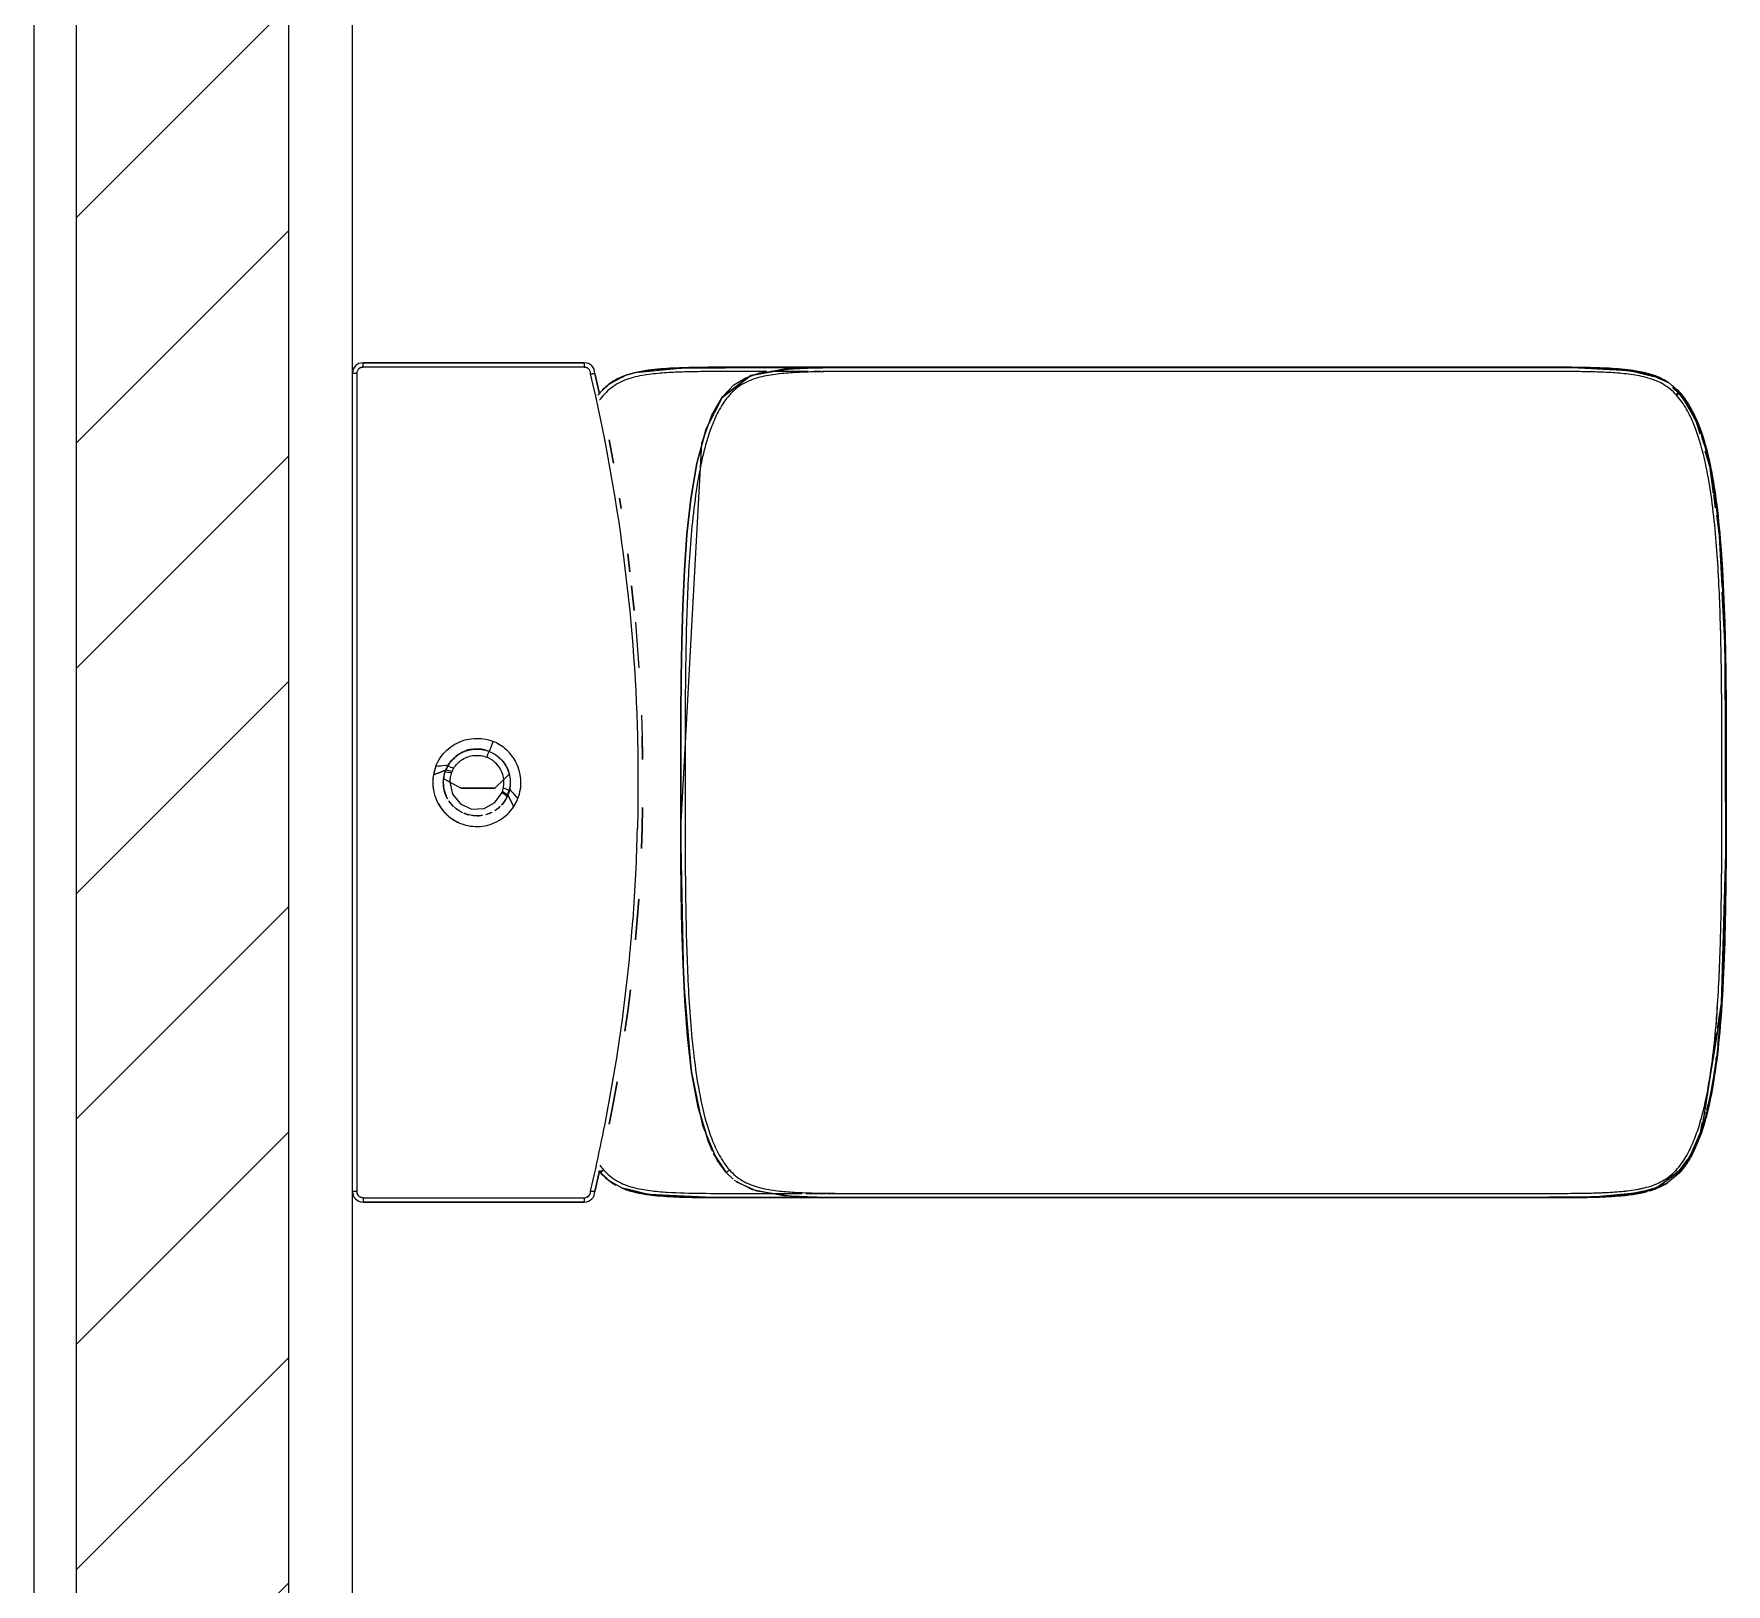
# Model space of a CAD drawing. Header units: millimetres. Extents: x 2743 to 23161, y 1473 to 16816.
# Drawn here: x 15170 to 15967, y 11132 to 11862 of the extents above; entities that cross this region are included whole.
import ezdxf

# ---------------------------------------------------------------- set-up
doc = ezdxf.new("R2010")
doc.units = ezdxf.units.MM
for name, color, linetype, lineweight, true_color in [('A-新建墙体', 7, 'Continuous', 18, 0x848400), ('A-新建墙体-2', 9, 'Continuous', 5, 0x808080), ('A-新建墙体-3', 7, 'Continuous', 9, 0xff8080), ('G-IMPT', 7, 'Continuous', 5, 0x7f5f3f), ('P-SANR-FIXT', 7, 'Continuous', 5, 0x7f5f3f)]:
    doc.layers.add(name, color=color, linetype=linetype, lineweight=lineweight, true_color=true_color)

# ---------------------------------------------------------------- blocks, each defined once
blk = doc.blocks.new('科勒艾思格尔分体座便器_KC-3588-H-O_ - 科勒艾思格尔分体坐便器_dwg-V13-02平面布置及立面索引')
at = {"layer": 'G-IMPT'}
for p, q in [((-197.5, 304.23), (-197.5, 200.14)), ((-195.5, 304.23), (-197.5, 304.23)), ((-192.5, 308.24), (-192.5, 309.23)), ((-192.5, 307.23), (-192.5, 308.23)), ((192.5, 307.23), (192.5, 309.23)), ((195.5, 304.23), (196.5, 304.23)), ((196.5, 304.23), (197.5, 304.23)), ((197.5, 200.14), (197.5, 304.23)), ((-2.65, 258.24), (0.17, 263.44)), ((-2.65, 258.24), (0.17, 263.44)), ((0.17, 263.44), (1.75, 266.34)), ((-14.64, 256.48), (-15.18, 254.84)), ((-2.65, 258.24), (-2.65, 242.23)), ((-2.65, 242.23), (-2.65, 258.24)), ((-15.74, 250.32), (-15.71, 249.66)), ((-14.81, 245.35), (-14.46, 244.48)), ((-12.98, 241.79), (-12.47, 241.08)), ((-2.65, 242.23), (1.44, 238.03)), ((1.44, 238.03), (-2.65, 242.23)), ((2.9, 235.22), (3.84, 235.43)), ((-196.5, 200.14), (-197.5, 200.14)), ((-195.5, 200.14), (-196.5, 200.14)), ((196.5, 200.14), (195.5, 200.14)), ((197.5, 200.14), (196.5, 200.14)), ((-192.5, 195.14), (-183.62, 193.11)), ((-192.5, 195.14), (-183.61, 193.11)), ((-183.61, 193.11), (-192.5, 195.14)), ((-183.61, 193.11), (-192.5, 195.14)), ((-192.5, 195.14), (-183.61, 193.11)), ((183.61, 193.11), (192.5, 195.14)), ((192.5, 195.14), (183.61, 193.11)), ((192.5, 195.14), (183.61, 193.11)), ((183.61, 193.11), (192.5, 195.14)), ((183.62, 193.11), (192.5, 195.14)), ((128.96, 182.73), (133.82, 183.51)), ((133.82, 183.51), (128.96, 182.73)), ((133.82, 183.51), (128.96, 182.73)), ((128.96, 182.73), (133.82, 183.51)), ((128.96, 182.73), (133.82, 183.5)), ((150.25, 186.34), (161.32, 188.43)), ((150.25, 186.34), (161.31, 188.43)), ((161.31, 188.43), (150.25, 186.34)), ((161.31, 188.43), (150.25, 186.34)), ((150.25, 186.34), (161.31, 188.43)), ((188.06, 187.37), (190.25, 183.15)), ((92.58, 177.83), (80.96, 176.61)), ((80.96, 176.61), (92.58, 177.83)), ((99.13, 178.6), (107.61, 179.66)), ((99.13, 178.6), (107.61, 179.66)), ((107.61, 179.66), (99.13, 178.6)), ((107.61, 179.66), (99.13, 178.6)), ((99.13, 178.6), (107.61, 179.66)), ((10.79, 172.7), (21.58, 172.91)), ((10.79, 172.7), (21.58, 172.91)), ((10.79, 172.7), (21.58, 172.91)), ((21.58, 172.91), (12.16, 172.72)), ((-183.63, 133.28), (-174.61, 139.24)), ((-174.61, 139.24), (-183.63, 133.28)), ((-186.79, 130.02), (-183.63, 133.28)), ((-186.63, 130.21), (-183.63, 133.28)), ((195.42, -245.52), (195.4, -159)), ((193.67, -292.67), (191.12, -303.41)), ((-176.63, -320.54), (-183.91, -315.26)), ((-177.33, -319.17), (-182.72, -315.38)), ((183.35, -314.93), (178.21, -318.77)), ((183.63, -315.53), (180.99, -317.48)), ((184.6, -313.73), (183.35, -314.93)), ((186.89, -312.05), (183.63, -315.53)), ((186.85, -312.11), (183.63, -315.53)), ((175.35, -321.08), (174.62, -321.45)), ((177.81, -319.84), (176.87, -320.31)), ((-142.67, -329.17), (-143.94, -328.97)), ((-122.98, -332.35), (-141.79, -329.32)), ((-117.83, -332.85), (-126.92, -331.37)), ((135.44, -331.45), (129.2, -332.33))]:
    blk.add_line(p, q, dxfattribs=at)
at = {"layer": 'G-IMPT', "flags": 128}
for points in [[(-197.5, 200.14), (-197.5, 252.18), (-197.5, 304.23)], [(-195.5, 304.23), (-195.5, 252.18), (-195.5, 200.14)], [(192.5, 307.23), (0, 307.23), (-192.5, 307.23)], [(195.5, 200.14), (195.5, 252.18), (195.5, 304.23)], [(197.5, 304.23), (197.5, 252.18), (197.5, 200.14)], [(3.62, 271.12), (4.19, 269.59), (4.74, 268.12), (5.27, 266.71), (5.79, 265.34)], [(5.79, 265.34), (5.27, 266.71), (4.74, 268.12), (4.19, 269.59), (3.62, 271.12)], [(0.17, 263.44), (-5.55, 262.16), (-10.1, 258.46), (-12.5, 253.16), (-12.28, 247.3), (-9.46, 242.15), (-4.69, 238.84)], [(0.17, 263.44), (0.96, 264.89), (1.75, 266.34)], [(5.02, 265.62), (4.85, 264.08), (4.69, 262.55)], [(5.15, 262.35), (5.47, 263.85), (5.79, 265.34)], [(7.77, 264.38), (7.5, 263.67), (7.23, 262.96), (6.96, 262.25), (6.69, 261.54)], [(7.63, 269.99), (7.75, 268.81), (7.88, 267.63), (8.01, 266.45), (8.14, 265.27), (8.27, 264.09)], [(11.85, 246.01), (12.55, 245.73), (13.25, 245.46), (13.94, 245.18), (14.64, 244.91)], [(19.29, 243.07), (18.36, 243.43), (17.43, 243.8), (16.5, 244.17), (15.57, 244.54), (14.64, 244.91)], [(-11.33, 233.32), (-10.54, 233.71), (-9.74, 234.1), (-8.95, 234.49), (-8.16, 234.88), (-7.37, 235.27), (-6.58, 235.66), (-5.79, 236.05)], [(-3.13, 235.26), (-4.03, 234.49), (-4.93, 233.72), (-5.83, 232.95), (-6.73, 232.17), (-7.63, 231.4)], [(-4.69, 238.84), (-5.06, 238.35), (-5.43, 237.85), (-5.8, 237.36), (-6.17, 236.87), (-6.54, 236.37)], [(-6.49, 236.35), (-3.17, 235.27), (-1.94, 235.07)], [(-4.22, 238.67), (-5, 237.36), (-5.79, 236.05)], [(-2.54, 238.2), (-3.11, 236.8), (-3.69, 235.39)], [(-2.54, 238.2), (-0.55, 237.96), (1.44, 238.03)], [(1.44, 238.03), (2.7, 236.74), (3.95, 235.46)], [(3.96, 235.45), (2.7, 236.74), (1.45, 238.03)], [(-192.66, -299.19), (-193.39, -296.43), (-195.17, -276.25), (-195.41, -230.78), (-195.4, -16.2), (-195.41, 91.1), (-195.35, 144.74), (-193.77, 171.64), (-190.98, 182.22), (-187.41, 188.49), (-183.8, 192.39), (-183.63, 192.54)], [(-185.39, 190.59), (-184.62, 191.49), (-183.36, 192.66)], [(-160.85, 188.34), (-150.25, 186.34), (-140.94, 184.69)], [(-160.85, 188.34), (-150.25, 186.34), (-140.95, 184.69)], [(-140.95, 184.69), (-150.25, 186.34), (-160.85, 188.34)], [(-160.85, 188.34), (-150.25, 186.34), (-140.95, 184.69)], [(-140.95, 184.69), (-150.25, 186.34), (-160.83, 188.34)], [(-191.3, -302.76), (-193.15, -296.07), (-195.04, -276.22), (-195.32, -231.5), (-195.31, -17.46), (-195.31, 89.57), (-195.27, 143.09), (-193.88, 169.91), (-191.34, 180.61)], [(-117.09, 180.96), (-107.61, 179.66), (-97.67, 178.42)], [(-117.09, 180.96), (-107.61, 179.66), (-97.67, 178.42)], [(-97.67, 178.42), (-107.61, 179.66), (-117.09, 180.96)], [(-97.67, 178.42), (-107.61, 179.66), (-117.09, 180.96)], [(-117.09, 180.96), (-107.61, 179.66), (-97.67, 178.42)], [(-74.14, 175.97), (-64.68, 175.17), (-54.86, 174.46)], [(-74.14, 175.97), (-64.68, 175.17), (-54.87, 174.46)], [(-54.87, 174.46), (-64.68, 175.17), (-74.14, 175.97)], [(-74.14, 175.97), (-64.68, 175.17), (-54.87, 174.46)], [(-54.87, 174.46), (-64.68, 175.17), (-74.13, 175.97)], [(75.44, 176.08), (64.68, 175.17), (53.92, 174.39)], [(-31.02, 173.21), (-21.58, 172.91), (-11.84, 172.71)], [(-31.02, 173.21), (-21.58, 172.91), (-11.84, 172.71)], [(-11.84, 172.71), (-21.58, 172.91), (-31.02, 173.21)], [(-11.84, 172.71), (-21.58, 172.91), (-31.02, 173.21)], [(-31.02, 173.21), (-21.58, 172.91), (-11.84, 172.71)], [(31.64, 173.24), (21.58, 172.91), (10.8, 172.7)], [(193.14, 174.15), (195.02, 155.09), (195.32, 112.21), (195.31, -103.31), (195.31, -211.08), (195.27, -264.96), (193.87, -291.4)], [(-183.63, 133.28), (-177.79, 137.5), (-161.67, 144.27), (-135.5, 149.68), (-93.17, 153.32), (-21.57, 154.66), (159.75, 144.83), (172.83, 140.11), (181.54, 134.99), (187.1, 129.64), (190.51, 124.05), (192.76, 117.46), (194.95, 100.02), (195.42, 64.01), (195.4, -128.53), (195.4, -159)], [(-173.55, 139.77), (-169.09, 141.71), (-152.93, 146.55), (-136.31, 149.57), (-119.54, 151.53), (-102.71, 152.81), (-85.85, 153.64), (-68.96, 154.16), (-52.07, 154.46), (-35.19, 154.61), (-18.3, 154.67), (-1.42, 154.68), (15.47, 154.67), (32.36, 154.63), (49.25, 154.49), (66.11, 154.22), (83, 153.75), (99.88, 152.97), (116.71, 151.78), (133.52, 149.95), (150.18, 147.15), (166.45, 142.7), (181.4, 135.09), (191.46, 121.75), (194.59, 105.25), (195.32, 88.35), (195.42, 72.07), (195.41, 53.55), (195.41, 38.68), (195.41, 20.53), (195.4, 3.86), (195.4, -12.97), (195.4, -29.85), (195.4, -46.73), (195.4, -63.61), (195.4, -80.5), (195.4, -97.38), (195.4, -114.27), (195.4, -131.15), (195.4, -148.04), (195.4, -164.93), (195.4, -181.78), (195.4, -199.67)], [(195.4, -199.67), (195.4, -181.86), (195.4, -165.01), (195.4, -148.12), (195.4, -131.24), (195.4, -114.35), (195.4, -97.46), (195.4, -80.57), (195.4, -63.68), (195.4, -46.8), (195.4, -29.91), (195.4, -13.04), (195.41, 3.8), (195.41, 20.47), (195.41, 38.61), (195.41, 53.47), (195.42, 72.03), (195.32, 88.29), (194.6, 105.2), (191.48, 121.7), (181.44, 135.06), (166.49, 142.69), (150.22, 147.14), (133.56, 149.95), (116.75, 151.78), (99.92, 152.97), (83.04, 153.75), (66.14, 154.22), (49.28, 154.49), (32.38, 154.63), (15.49, 154.67), (-1.39, 154.68), (-18.28, 154.67), (-35.17, 154.61), (-52.06, 154.46), (-68.95, 154.16), (-85.83, 153.64), (-102.7, 152.81), (-119.53, 151.53), (-136.3, 149.57), (-152.92, 146.55), (-169.09, 141.71), (-173.54, 139.77)], [(-195.4, 17.35), (-195.41, 31.85), (-195.41, 46.79), (-195.42, 61.71), (-195.41, 76.6), (-195.25, 91.5), (-194.49, 106.4), (-191.73, 120.98), (-187.33, 129.34)], [(-195.4, 17.35), (-195.41, 33.51), (-195.41, 50.64), (-195.42, 67.75), (-195.36, 84.86), (-194.83, 101.97), (-192.39, 118.87), (-188.12, 128.26)], [(183.63, -315.53), (169.19, -324.12), (153.06, -329.09), (136.45, -332.19), (119.68, -334.2), (102.85, -335.52), (85.98, -336.37), (69.09, -336.9), (52.2, -337.21), (35.31, -337.36), (18.41, -337.42), (1.52, -337.43), (-15.37, -337.43), (-32.26, -337.38), (-49.17, -337.25), (-66.03, -336.97), (-82.93, -336.49), (-99.81, -335.7), (-116.64, -334.48), (-133.46, -332.62), (-150.11, -329.75), (-166.35, -325.21), (-181.26, -317.49), (-191.32, -304.12), (-194.54, -287.64), (-195.3, -270.73), (-195.42, -254.42), (-195.41, -236.01), (-195.41, -221.04), (-195.41, -202.88), (-195.4, -186.21), (-195.4, -169.37), (-195.4, -152.5), (-195.4, -135.61), (-195.4, -118.72), (-195.4, -101.83), (-195.4, -84.94), (-195.4, -68.05), (-195.4, -51.15), (-195.4, -34.26), (-195.4, -17.37), (-195.4, -0.51), (-195.4, 17.35)], [(-195.4, 17.35), (-195.4, 0.08), (-195.4, -16.82), (-195.4, -33.72), (-195.4, -50.63), (-195.4, -67.54), (-195.4, -84.44), (-195.4, -101.35), (-195.4, -118.26), (-195.4, -135.17), (-195.4, -152.07), (-195.4, -168.98), (-195.41, -185.89), (-195.41, -202.83), (-195.41, -219.65), (-195.41, -236.76), (-195.42, -253.52), (-195.31, -270.41), (-194.57, -287.3), (-191.41, -303.86), (-181.53, -317.28), (-166.62, -325.12), (-150.36, -329.7), (-133.7, -332.58), (-116.9, -334.46), (-100.04, -335.69), (-83.15, -336.48), (-66.25, -336.97), (-49.35, -337.24), (-32.44, -337.38), (-15.54, -337.43), (1.37, -337.43), (18.28, -337.42), (35.18, -337.37), (52.09, -337.21), (68.99, -336.9), (85.89, -336.37), (102.78, -335.52), (119.63, -334.21), (136.41, -332.2), (153.03, -329.1), (169.17, -324.13), (183.63, -315.53)], [(195.4, -199.67), (195.41, -215.79), (195.41, -232.9), (195.42, -250), (195.36, -267.1), (194.81, -284.19), (192.32, -301.07), (188.28, -310.14)], [(195.4, -199.67), (195.41, -215.86), (195.41, -232.96), (195.42, -250.05), (195.36, -267.13), (194.81, -284.21), (192.31, -301.08), (188.33, -310.07)], [(183.63, -315.53), (188.33, -310.07), (191.33, -304.09), (193.32, -296.82), (195.16, -276.77), (195.42, -245.52)], [(183.63, -315.53), (177.81, -319.84), (170.08, -323.75), (149.75, -329.83), (116.63, -334.48), (63, -337.03), (-34.5, -337.37), (-103.61, -335.47), (-165.63, -325.47), (-176.63, -320.54), (-183.91, -315.26), (-188.52, -309.77), (-191.44, -303.78), (-193.39, -296.43), (-195.17, -276.25), (-195.42, -253.43)], [(-189.99, -306.76), (-191.44, -303.78), (-191.72, -302.75)], [(-160.07, -325.95), (-164.92, -325.16), (-175.3, -320.58)], [(-145.24, -328.76), (-165.63, -325.47), (-174.16, -321.65)], [(172.06, -322.75), (170.08, -323.75), (149.75, -329.83), (116.63, -334.48), (63, -337.03), (-34.5, -337.37), (-103.61, -335.47), (-121.95, -332.51)], [(176.32, -319.91), (169.76, -323.27), (164.09, -324.98)], [(89.61, -335.45), (62.75, -336.74), (-33.23, -337.08), (-103.95, -335.12), (-115.58, -333.22)], [(125.8, -332.81), (116.11, -334.18), (92.31, -335.32)], [(155.88, -327.46), (149.06, -329.52), (136.03, -331.36)]]:
    blk.add_lwpolyline(points, dxfattribs=at)
at = {"layer": 'G-IMPT'}
for centre, radius, start, end in [((-192.5, 304.23), 5, 90, 180), ((-192.5, 304.23), 5, 90, 180), ((-192.5, 304.23), 5, 90, 180), ((-192.5, 304.23), 5, 90, 180), ((-192.5, 304.23), 5, 90, 180), ((192.5, 304.23), 5, 0, 90), ((192.5, 304.23), 5, 0, 90), ((192.5, 304.23), 5, 0, 90), ((192.5, 304.23), 5, 0, 90), ((192.5, 304.23), 5, 0, 90), ((0, 250.69), 20.74, 80.76148, 139.01194), ((0, 250.69), 20.74, 84.42647, 89.21372), ((0, 250.69), 20.74, 68.42876, 80.76148), ((0, 250.69), 20.74, 140.40451, 158.42876), ((0, 250.69), 20.74, 122.42876, 124.94468), ((0, 250.69), 15.74, 113.95844, 116.99935), ((0, 250.69), 15.74, 92.81124, 95.78637), ((0, 250.69), 15.74, 81.14091, 83.95088), ((0, 250.69), 15.74, 68.42876, 71.39488), ((0, 250.69), 15.74, 60.33425, 71.18257), ((0, 250.69), 12.75, 66.18842, 68.42866), ((0, 250.69), 15.74, 245.46265, 248.42876), ((0, 250.7), 12.75, 248.42887, 250.66911), ((-192.5, 200.14), 5, 180, 270), ((-192.5, 200.14), 5, 180, 270), ((-192.5, 200.14), 5, 180, 270), ((-192.5, 200.14), 5, 180, 270), ((-192.5, 200.14), 5, 180, 270), ((192.5, 200.14), 5, 270, 360), ((192.5, 200.14), 5, 270, 360), ((192.5, 200.14), 5, 270, 0), ((192.5, 200.14), 5, 270, 360), ((192.5, 200.14), 5, 270, 360)]:
    blk.add_arc(centre, radius, start, end, dxfattribs=at)
blk.add_ellipse((0, 250.69), major_axis=(-15.01, 4.75), ratio=1, start_param=1.500814, end_param=1.640779, dxfattribs=at)
for points, knots in [([(-192.5, 307.23), (-192.84, 307.23), (-193.51, 307.12), (-194.51, 306.57), (-195.3, 305.58), (-195.5, 304.68), (-195.5, 304.23)], [-1, -1, -1, -1, -0.785714, -0.571429, -0.285714, 0, 0, 0, 0]), ([(-195.5, 304.23), (-195.5, 304.57), (-195.42, 305.02), (-195.25, 305.43), (-195.2, 305.53)], [-1, -1, -1, -1, -0.7857143, -0.7142857, -0.7142857, -0.7142857, -0.7142857]), ([(-195.5, 304.23), (-195.5, 304.57), (-195.42, 305.02), (-195.25, 305.43), (-195.2, 305.53)], [-1, -1, -1, -1, -0.7857143, -0.7142857, -0.7142857, -0.7142857, -0.7142857]), ([(195.5, 304.23), (195.5, 304.57), (195.39, 305.24), (194.84, 306.24), (193.85, 307.03), (192.95, 307.23), (192.5, 307.23)], [-1, -1, -1, -1, -0.785714, -0.571429, -0.285714, 0, 0, 0, 0]), ([(195.5, 304.23), (195.5, 304.57), (195.42, 305.02), (195.25, 305.43), (195.2, 305.53)], [-1, -1, -1, -1, -0.7857143, -0.7142857, -0.7142857, -0.7142857, -0.7142857]), ([(195.5, 304.23), (195.5, 304.57), (195.42, 305.02), (195.25, 305.43), (195.2, 305.53)], [-1, -1, -1, -1, -0.7857143, -0.7142857, -0.7142857, -0.7142857, -0.7142857]), ([(-10.12, 268.8), (-12.27, 267.6), (-15.16, 265.21), (-17.9, 261.36), (-18.88, 259.36), (-19.29, 258.32)], [0.5, 0.5, 0.5, 0.5, 0.75, 0.875, 1, 1, 1, 1]), ([(-11.48, 261.47), (-11.02, 261.96), (-10.1, 262.81), (-9.1, 263.56), (-8.62, 263.88)], [0.2485538, 0.2485538, 0.2485538, 0.2485538, 0.3333333, 0.4050771, 0.4050771, 0.4050771, 0.4050771]), ([(-7.87, 264.33), (-7.47, 264.56), (-5.87, 265.39), (-2.88, 266.3), (-0.18, 266.58), (1.13, 266.4)], [0.441452, 0.441452, 0.441452, 0.441452, 0.5, 0.6666667, 0.8333333, 0.8333333, 0.8333333, 0.8333333]), ([(8.27, 264.09), (10.31, 262.83), (13.89, 259.27), (15.86, 253.31), (15.72, 248.37), (15.08, 246.01), (14.64, 244.91)], [0, 0, 0, 0, 0.333333, 0.666667, 0.833333, 1, 1, 1, 1]), ([(-15.55, 248.25), (-15.57, 248.38), (-15.78, 249.84), (-15.79, 252.66), (-15.13, 255.24), (-14.64, 256.48)], [0.6494744, 0.6494744, 0.6494744, 0.6494744, 0.6666667, 0.8333333, 1, 1, 1, 1]), ([(-15.52, 248.04), (-15.63, 248.69), (-15.79, 250.17), (-15.71, 252.46), (-15.24, 254.85), (-14.75, 256.25), (-14.48, 256.88)], [0.3441645, 0.3441645, 0.3441645, 0.3441645, 0.3888889, 0.4444444, 0.5, 0.5478998, 0.5478998, 0.5478998, 0.5478998]), ([(-14.27, 257.34), (-13.84, 258.26), (-13.06, 259.59), (-12.1, 260.78), (-11.75, 261.16)], [0.0385939, 0.0385939, 0.0385939, 0.0385939, 0.1666667, 0.2314754, 0.2314754, 0.2314754, 0.2314754]), ([(-13.92, 258.06), (-13.69, 258.49), (-13.14, 259.41), (-12.49, 260.3), (-12.11, 260.75)], [0.5778493, 0.5778493, 0.5778493, 0.5778493, 0.61111111, 0.6505472, 0.6505472, 0.6505472, 0.6505472]), ([(6.69, 261.54), (7.49, 261.05), (8.65, 260.14), (9.98, 258.67), (11.72, 256.19), (12.84, 252.87), (12.72, 248.78), (12.2, 246.89), (11.85, 246.01)], [0, 0, 0, 0, 0.166667, 0.25, 0.333333, 0.666667, 0.833333, 1, 1, 1, 1]), ([(14.64, 244.91), (15.09, 246.04), (15.72, 248.42), (15.79, 250.88), (15.68, 252.07)], [0, 0, 0, 0, 0.1666667, 0.3247486, 0.3247486, 0.3247486, 0.3247486]), ([(-14.08, 243.66), (-14.27, 244.04), (-14.71, 245), (-15.02, 245.99), (-15.18, 246.6)], [0.4471824, 0.4471824, 0.4471824, 0.4471824, 0.5, 0.5790949, 0.5790949, 0.5790949, 0.5790949]), ([(-11.36, 239.79), (-11.83, 240.28), (-12.5, 241.09), (-13.1, 241.95), (-13.31, 242.27)], [0.2487778, 0.2487778, 0.2487778, 0.2487778, 0.3333333, 0.3807892, 0.3807892, 0.3807892, 0.3807892]), ([(-6.54, 236.37), (-7.73, 236.92), (-9.2, 237.82), (-10.48, 238.94), (-10.75, 239.19)], [0, 0, 0, 0, 0.1666667, 0.2128605, 0.2128605, 0.2128605, 0.2128605]), ([(-7.63, 231.4), (-6.21, 230.84), (-3.19, 230.02), (1.48, 229.83), (6.11, 230.69), (11.14, 232.87), (16.03, 236.89), (18.46, 240.96), (19.29, 243.07)], [0, 0, 0, 0, 0.142857, 0.285714, 0.428571, 0.571429, 0.785714, 1, 1, 1, 1]), ([(1.44, 238.03), (2.93, 238.2), (5.97, 239.11), (9.67, 241.98), (11.31, 244.65), (11.85, 246.01)], [-0.9998776, -0.9998776, -0.9998776, -0.9998776, -0.6666667, -0.3333333, 0, 0, 0, 0]), ([(-195.5, 200.14), (-195.5, 199.68), (-195.29, 198.77), (-194.46, 197.76), (-193.4, 197.2), (-192.66, 197.12), (-192.3, 197.14)], [-1, -1, -1, -1, -0.722222, -0.444444, -0.222222, 0, 0, 0, 0]), ([(192.3, 197.14), (192.75, 197.11), (193.67, 197.26), (194.74, 198.02), (195.37, 199.04), (195.5, 199.77), (195.5, 200.14)], [-1, -1, -1, -1, -0.722222, -0.444444, -0.222222, 0, 0, 0, 0]), ([(-195.3, 199.07), (-195.27, 198.98), (-195.13, 198.65), (-194.92, 198.36), (-194.73, 198.15)], [-0.7777778, -0.7777778, -0.7777778, -0.7777778, -0.7222222, -0.5555556, -0.5555556, -0.5555556, -0.5555556]), ([(-195.3, 199.07), (-195.27, 198.98), (-195.13, 198.65), (-194.92, 198.36), (-194.73, 198.15)], [-0.7777778, -0.7777778, -0.7777778, -0.7777778, -0.7222222, -0.5555556, -0.5555556, -0.5555556, -0.5555556]), ([(-192.3, 197.14), (-192.31, 197), (-192.34, 196.7), (-192.38, 196.27), (-192.41, 195.95), (-192.43, 195.72), (-192.46, 195.52), (-192.48, 195.33), (-192.49, 195.23), (-192.49, 195.19)], [0, 0, 0, 0, 0.1428571, 0.2857143, 0.4285714, 0.5, 0.5714286, 0.7142857, 0.8571429, 0.8571429, 0.8571429, 0.8571429]), ([(-183.63, 192.54), (-185.09, 191.24), (-187.26, 188.93), (-188.97, 186.26), (-189.56, 185.19)], [0, 0, 0, 0, 5.833052, 9.509512, 9.509512, 9.509512, 9.509512]), ([(-189.56, 185.19), (-188.97, 186.26), (-187.26, 188.93), (-185.09, 191.24), (-183.63, 192.54)], [-9.509512, -9.509512, -9.509512, -9.509512, -5.833052, 0, 0, 0, 0]), ([(-186.7, 189.19), (-186.6, 189.31), (-185.57, 190.56), (-184.44, 191.71), (-183.36, 192.66)], [-0.009499569, -0.009499569, -0.009499569, -0.009499569, -0.00862069, 0, 0, 0, 0]), ([(-182.72, 191.52), (-182.81, 191.61), (-183, 191.82), (-183.25, 192.11), (-183.53, 192.43), (-183.63, 192.54), (-183.63, 192.54)], [0.2091143, 0.2091143, 0.2091143, 0.2091143, 0.3333333, 0.5, 0.6666667, 1, 1, 1, 1]), ([(-183.63, 192.54), (-183.63, 192.54), (-183.53, 192.43), (-183.25, 192.11), (-182.88, 191.69), (-182.52, 191.29), (-182.3, 191.04)], [0, 0, 0, 0, 0.333333, 0.5, 0.666667, 1, 1, 1, 1]), ([(-182.56, 191.75), (-182.65, 191.85), (-182.8, 192.03), (-183.01, 192.26), (-183.17, 192.44), (-183.32, 192.61), (-183.35, 192.65), (-183.36, 192.66)], [-0.75, -0.75, -0.75, -0.75, -0.625, -0.5, -0.375, -0.25, -0.0355654, -0.0355654, -0.0355654, -0.0355654]), ([(21.56, 174.91), (50.29, 175.66), (107.69, 180.2), (164.31, 190.59), (192.3, 197.14)], [-0.4444444, -0.4444444, -0.4444444, -0.4444444, -0.2222222, 0, 0, 0, 0]), ([(193.41, 114.18), (193.42, 117.53), (193.42, 126.54), (193.43, 138.38), (193.3, 149.69), (193.05, 158.16), (192.49, 166.63), (191.33, 175.04), (189.25, 181.85), (186.38, 186.74), (183.6, 189.97), (181.32, 191.92), (180.04, 192.87), (179.9, 192.97)], [-0.51141872, -0.51141872, -0.51141872, -0.51141872, -0.5, -0.48076923, -0.47115385, -0.46153846, -0.45192308, -0.44230769, -0.43269231, -0.42788462, -0.42307692, -0.41826923, -0.41768401, -0.41768401, -0.41768401, -0.41768401]), ([(182.28, 193.68), (182.74, 193.31), (184.67, 191.68), (187.76, 188.41), (190.89, 183.02), (192.9, 176.81), (194.37, 168.42), (195.09, 158.22), (195.37, 146.31), (195.43, 134.65), (195.41, 111.53), (195.4, 76.56), (195.39, 14.98), (195.4, -61.86), (195.39, -138.56), (195.4, -199.62), (195.41, -234.31), (195.43, -257.3), (195.37, -268.95), (195.09, -280.83), (194.35, -291.04), (192.92, -299.5), (191.09, -304.92), (189.63, -308.07), (189.08, -309.02)], [-515.714323, -515.714323, -515.714323, -515.714323, -513.937523, -508.104472, -502.266618, -495.347745, -488.475263, -476.801349, -465.098697, -453.192235, -441.285282, -395.043511, -348.801738, -256.318192, -164.619232, -118.769752, -72.920272, -61.038317, -49.156368, -37.470203, -25.807951, -18.846688, -11.841007, -8.530989, -8.530989, -8.530989, -8.530989]), ([(189.01, -308.97), (189.57, -308.02), (191.15, -304.96), (192.9, -299.49), (194.36, -291.04), (195.09, -280.83), (195.37, -268.95), (195.43, -257.3), (195.41, -234.31), (195.4, -199.62), (195.39, -138.56), (195.4, -61.86), (195.39, 14.98), (195.4, 76.56), (195.41, 111.53), (195.43, 134.65), (195.37, 146.31), (195.09, 158.22), (194.37, 168.42), (192.9, 176.81), (190.89, 183.02), (187.76, 188.41), (184.67, 191.68), (182.74, 193.31), (182.28, 193.68)], [8.530989, 8.530989, 8.530989, 8.530989, 11.841007, 18.846688, 25.807951, 37.470203, 49.156368, 61.038317, 72.920272, 118.769752, 164.619232, 256.318192, 348.801738, 395.043511, 441.285282, 453.192235, 465.098697, 476.801349, 488.475263, 495.347745, 502.266618, 508.104472, 513.937523, 515.714323, 515.714323, 515.714323, 515.714323]), ([(192.3, 197.14), (192.31, 197), (192.34, 196.7), (192.38, 196.27), (192.41, 195.95), (192.43, 195.72), (192.46, 195.52), (192.48, 195.33), (192.49, 195.23), (192.49, 195.19)], [0, 0, 0, 0, 0.1428571, 0.2857143, 0.4285714, 0.5, 0.5714286, 0.7142857, 0.8571429, 0.8571429, 0.8571429, 0.8571429]), ([(195.3, 199.07), (195.27, 198.98), (195.13, 198.65), (194.92, 198.36), (194.73, 198.15)], [-0.7777778, -0.7777778, -0.7777778, -0.7777778, -0.7222222, -0.5555556, -0.5555556, -0.5555556, -0.5555556]), ([(195.3, 199.07), (195.27, 198.98), (195.13, 198.65), (194.92, 198.36), (194.73, 198.15)], [-0.7777778, -0.7777778, -0.7777778, -0.7777778, -0.7222222, -0.5555556, -0.5555556, -0.5555556, -0.5555556]), ([(-182.3, 191.04), (-183.32, 190.14), (-185.24, 188.19), (-188.38, 183.72), (-190.81, 177.29), (-192.21, 169.23), (-193.13, 158.37), (-193.41, 144.75), (-193.43, 123.6), (-193.41, 107.9), (-193.41, 97.64)], [-1, -1, -1, -1, -0.9953704, -0.9907407, -0.9814815, -0.9722222, -0.962963, -0.9444444, -0.9259259, -0.8910378, -0.8910378, -0.8910378, -0.8910378]), ([(185.98, 190.05), (186.16, 189.84), (186.38, 189.58), (186.6, 189.31), (186.64, 189.26)], [-0.992689401, -0.992689401, -0.992689401, -0.992689401, -0.991071429, -0.990676773, -0.990676773, -0.990676773, -0.990676773]), ([(-190.87, 182.49), (-191.66, 180.63), (-192.95, 176.53), (-194.37, 168.42), (-195.09, 158.22), (-195.37, 146.31), (-195.43, 134.65), (-195.41, 111.53), (-195.4, 76.56), (-195.39, 14.98), (-195.4, -61.86), (-195.39, -138.56), (-195.4, -199.62), (-195.41, -234.31), (-195.43, -257.3), (-195.37, -268.95), (-195.09, -280.83), (-194.36, -291.04), (-193.26, -297.38), (-192.65, -299.82), (-192.6, -300.02)], [12.523574, 12.523574, 12.523574, 12.523574, 18.589778, 25.46226, 37.136374, 48.839226, 60.745731, 72.652241, 118.894014, 165.135787, 257.619332, 349.318293, 395.167774, 441.017253, 452.89966, 464.781566, 476.467526, 488.129573, 495.090837, 495.697885, 495.697885, 495.697885, 495.697885]), ([(-192.6, -300.02), (-192.65, -299.82), (-193.26, -297.38), (-194.36, -291.04), (-195.09, -280.83), (-195.37, -268.95), (-195.43, -257.3), (-195.41, -234.31), (-195.4, -199.62), (-195.39, -138.56), (-195.4, -61.86), (-195.39, 14.98), (-195.4, 76.56), (-195.41, 111.53), (-195.43, 134.65), (-195.37, 146.31), (-195.1, 158.22), (-194.35, 168.41), (-192.98, 176.55), (-191.61, 180.6), (-190.86, 182.47)], [-495.697885, -495.697885, -495.697885, -495.697885, -495.090837, -488.129573, -476.467526, -464.781566, -452.89966, -441.017253, -395.167774, -349.318293, -257.619332, -165.135787, -118.894014, -72.652241, -60.745731, -48.839226, -37.136374, -25.46226, -18.589778, -12.523574, -12.523574, -12.523574, -12.523574]), ([(-193.74, -292.52), (-193.81, -292.08), (-194.27, -288.71), (-194.81, -282.38), (-195.14, -273.55), (-195.33, -261.73), (-195.32, -246.98), (-195.31, -229.28), (-195.31, -211.57), (-195.31, -193.87), (-195.3, -176.17), (-195.3, -158.46), (-195.3, -140.76), (-195.3, -123.05), (-195.3, -105.35), (-195.3, -87.65), (-195.3, -69.94), (-195.3, -52.24), (-195.3, -34.53), (-195.3, -10.93), (-195.3, 12.68), (-195.3, 36.28), (-195.3, 53.99), (-195.31, 71.69), (-195.31, 89.39), (-195.31, 107.1), (-195.32, 124.8), (-195.33, 139.55), (-195.16, 151.37), (-194.84, 160.21), (-194.1, 169.01), (-193.07, 175.36), (-192.05, 178.64), (-191.9, 179.11)], [-0.9509036, -0.9509036, -0.9509036, -0.9509036, -0.9482759, -0.9310345, -0.9137931, -0.8965517, -0.862069, -0.8275862, -0.7931034, -0.7586207, -0.7241379, -0.6896552, -0.6551724, -0.6206897, -0.5862069, -0.5517241, -0.5172414, -0.4827586, -0.4482759, -0.4137931, -0.3448276, -0.3103448, -0.2758621, -0.2413793, -0.2068966, -0.1724138, -0.137931, -0.1034483, -0.0862069, -0.0689655, -0.0517241, -0.0344828, -0.0316203, -0.0316203, -0.0316203, -0.0316203]), ([(-107.49, 181.66), (-100.37, 180.73), (-86.09, 179.02), (-71.78, 177.79), (-64.62, 177.28)], [-0.7777778, -0.7777778, -0.7777778, -0.7777778, -0.7222222, -0.6666667, -0.6666667, -0.6666667, -0.6666667]), ([(193.75, 170.78), (193.88, 169.88), (194.02, 168.77), (194.15, 167.66), (194.17, 167.46)], [-0.951761097, -0.951761097, -0.951761097, -0.951761097, -0.946428571, -0.945227618, -0.945227618, -0.945227618, -0.945227618]), ([(194.33, 165.92), (194.56, 163.6), (194.93, 158.22), (195.19, 149.79), (195.33, 137.55), (195.31, 116.17), (195.31, 91.71), (195.31, 67.26), (195.3, 48.93), (195.3, 30.59), (195.3, 12.25), (195.3, -6.08), (195.3, -24.42), (195.3, -42.75), (195.3, -61.09), (195.3, -79.43), (195.3, -103.88), (195.3, -128.32), (195.3, -152.77), (195.3, -171.11), (195.31, -189.44), (195.31, -207.78), (195.31, -226.12), (195.31, -244.46), (195.33, -259.73), (195.18, -271.97), (194.88, -281.12), (194.16, -290.25), (193.01, -297.6), (191.65, -301.72), (191.19, -302.92)], [-0.9422173, -0.9422173, -0.9422173, -0.9422173, -0.9285714, -0.9107143, -0.8928571, -0.8571429, -0.7857143, -0.75, -0.7142857, -0.6785714, -0.6428571, -0.6071429, -0.5714286, -0.5357143, -0.5, -0.4642857, -0.4285714, -0.3571429, -0.3214286, -0.2857143, -0.25, -0.2142857, -0.1785714, -0.1428571, -0.1071429, -0.0892857, -0.0714286, -0.0535714, -0.0357143, -0.0282004, -0.0282004, -0.0282004, -0.0282004]), ([(182.28, -314.04), (183.32, -313.1), (185.26, -311.08), (188.43, -306.43), (190.86, -299.81), (192.25, -291.51), (192.93, -283.14), (193.25, -274.75), (193.42, -263.56), (193.42, -249.57), (193.41, -232.78), (193.41, -215.99), (193.4, -199.2), (193.4, -182.41), (193.4, -160.02), (193.4, -137.64), (193.4, -115.25), (193.4, -98.46), (193.4, -81.67), (193.4, -64.88), (193.4, -48.09), (193.4, -31.3), (193.4, -14.51), (193.4, 2.28), (193.4, 19.07), (193.41, 35.85), (193.41, 52.64), (193.43, 69.43), (193.42, 83.43), (193.2, 94.62), (192.83, 103.01), (192.04, 111.37), (190.67, 118.25), (188.68, 123.5), (186.6, 127.16), (183.91, 130.4), (179.7, 134.11), (173.66, 137.71), (165.89, 140.92), (157.85, 143.37), (146.95, 145.92), (133.13, 148.14), (110.86, 150.48), (88.49, 151.64), (66.12, 152.26), (49.33, 152.51), (32.54, 152.64), (15.75, 152.68), (-1.04, 152.68), (-17.83, 152.68), (-34.62, 152.63), (-57.01, 152.45), (-84.98, 151.86), (-112.93, 150.33), (-135.19, 147.87), (-151.75, 145.05), (-162.58, 142.09), (-167.8, 140.07)], [-1, -1, -1, -1, -0.994898, -0.9897959, -0.9795918, -0.9693878, -0.9591837, -0.9489796, -0.9387755, -0.9183673, -0.8979592, -0.877551, -0.8571429, -0.8367347, -0.8163265, -0.7755102, -0.755102, -0.7346939, -0.7142857, -0.6938776, -0.6734694, -0.6530612, -0.6326531, -0.6122449, -0.5918367, -0.5714286, -0.5510204, -0.5306122, -0.5102041, -0.5, -0.4897959, -0.4795918, -0.4693878, -0.4642857, -0.4591837, -0.4540816, -0.4489796, -0.4387755, -0.4285714, -0.4183673, -0.4081633, -0.3877551, -0.3673469, -0.3265306, -0.3061224, -0.2857143, -0.2653061, -0.244898, -0.2244898, -0.2040816, -0.1836735, -0.1632653, -0.122449, -0.0816327, -0.0612245, -0.0408163, -0.0204082, -0.0204082, -0.0204082, -0.0204082]), ([(-167.8, 140.07), (-170.41, 139.06), (-175.52, 136.77), (-180.21, 133.64), (-182.3, 131.79)], [-0.02040727, -0.02040727, -0.02040727, -0.02040727, -0.01020408, 0, 0, 0, 0]), ([(-182.3, 131.79), (-183.31, 130.89), (-185.2, 128.97), (-188.32, 124.56), (-189.79, 120.76), (-190.51, 118.17)], [-1, -1, -1, -1, -0.99509804, -0.99019608, -0.98039216, -0.98039216, -0.98039216, -0.98039216]), ([(-183.63, 133.28), (-183.63, 133.28), (-183.53, 133.17), (-183.25, 132.86), (-182.88, 132.44), (-182.52, 132.03), (-182.3, 131.79)], [0, 0, 0, 0, 0.333333, 0.5, 0.666667, 1, 1, 1, 1]), ([(-182.72, 132.26), (-182.81, 132.35), (-183, 132.57), (-183.25, 132.85), (-183.4, 133.03), (-183.45, 133.08)], [0.2091143, 0.2091143, 0.2091143, 0.2091143, 0.3333333, 0.5, 0.6666667, 0.6666667, 0.6666667, 0.6666667]), ([(-190.51, 118.14), (-191.23, 115.56), (-192.17, 110.26), (-192.87, 102.23), (-193.21, 94.17), (-193.41, 83.41), (-193.43, 69.96), (-193.41, 53.83), (-193.41, 37.69), (-193.4, 21.55), (-193.4, 5.42), (-193.4, -10.72), (-193.4, -26.86), (-193.4, -42.99), (-193.4, -59.13), (-193.4, -75.27), (-193.4, -91.4), (-193.4, -107.54), (-193.4, -123.68), (-193.4, -139.81), (-193.4, -155.95), (-193.4, -172.09), (-193.4, -188.22), (-193.4, -204.36), (-193.41, -220.5), (-193.41, -236.64), (-193.43, -252.77), (-193.41, -266.22), (-193.18, -276.98), (-192.81, -285.04), (-192.04, -293.07), (-190.53, -301.02), (-187.96, -307.29), (-184.77, -311.65), (-180.94, -315.45), (-175.33, -319.22), (-167.98, -322.6), (-160.34, -325.2), (-149.92, -327.91), (-131.38, -331.24), (-104.57, -333.68), (-77.69, -334.75), (-56.18, -335.18), (-40.05, -335.35), (-23.91, -335.42), (-7.77, -335.43), (8.36, -335.43), (24.5, -335.42), (40.64, -335.35), (62.15, -335.11), (89.04, -334.44), (115.89, -332.79), (137.26, -330.21), (153.14, -327.3), (166.1, -323.53), (175.85, -318.94), (180.29, -315.85), (182.28, -314.04)], [-0.9803584, -0.9803584, -0.9803584, -0.9803584, -0.9705882, -0.9607843, -0.9509804, -0.9411765, -0.9215686, -0.9019608, -0.8823529, -0.8627451, -0.8431373, -0.8235294, -0.8039216, -0.7843137, -0.7647059, -0.745098, -0.7254902, -0.7058824, -0.6862745, -0.6666667, -0.6470588, -0.627451, -0.6078431, -0.5882353, -0.5686275, -0.5490196, -0.5294118, -0.5098039, -0.5, -0.4901961, -0.4803922, -0.4705882, -0.4607843, -0.4558824, -0.4509804, -0.4411765, -0.4313725, -0.4215686, -0.4117647, -0.3921569, -0.3529412, -0.3137255, -0.2941176, -0.2745098, -0.254902, -0.2352941, -0.2156863, -0.1960784, -0.1764706, -0.1568627, -0.1176471, -0.0784314, -0.0588235, -0.0392157, -0.0196078, -0.0098039, 0, 0, 0, 0]), ([(193.41, 94.75), (193.41, 98.93), (193.41, 104.86), (193.41, 110.78), (193.41, 112.53)], [-0.53344266, -0.53344266, -0.53344266, -0.53344266, -0.51923077, -0.5132798, -0.5132798, -0.5132798, -0.5132798]), ([(193.4, 69.43), (193.4, 70.74), (193.4, 76.86), (193.4, 82.98), (193.41, 87.79)], [-0.56214878, -0.56214878, -0.56214878, -0.56214878, -0.55769231, -0.54134117, -0.54134117, -0.54134117, -0.54134117]), ([(193.41, 88.68), (193.41, 89.23), (193.41, 90.3), (193.41, 91.38), (193.41, 91.9)], [-0.540330345, -0.540330345, -0.540330345, -0.540330345, -0.538461538, -0.536670206, -0.536670206, -0.536670206, -0.536670206]), ([(-193.4, 85.81), (-193.4, 83.67), (-193.4, 78.39), (-193.4, 73.11), (-193.4, 69.96)], [-0.87762869, -0.87762869, -0.87762869, -0.87762869, -0.87037037, -0.8596716, -0.8596716, -0.8596716, -0.8596716]), ([(-193.14, -277.22), (-193.11, -278.15), (-193.05, -279.62), (-192.98, -281.08), (-192.95, -281.61)], [-0.46614437, -0.46614437, -0.46614437, -0.46614437, -0.462962963, -0.461159621, -0.461159621, -0.461159621, -0.461159621]), ([(-192.24, -301.33), (-191.78, -302.94), (-190.74, -305.85), (-189.27, -308.6), (-188.51, -309.8)], [497.060554, 497.060554, 497.060554, 497.060554, 502.096518, 506.379183, 506.379183, 506.379183, 506.379183]), ([(-188.51, -309.8), (-189.27, -308.6), (-190.74, -305.85), (-191.78, -302.94), (-192.24, -301.33)], [-506.379183, -506.379183, -506.379183, -506.379183, -502.096518, -497.060554, -497.060554, -497.060554, -497.060554]), ([(183.63, -315.53), (183.63, -315.53), (183.53, -315.41), (183.25, -315.1), (182.87, -314.69), (182.5, -314.29), (182.28, -314.04)], [0, 0, 0, 0, 0.333333, 0.5, 0.666667, 1, 1, 1, 1]), ([(182.28, -314.04), (182.5, -314.29), (182.87, -314.69), (183.25, -315.1), (183.53, -315.41), (183.63, -315.53), (183.63, -315.53)], [0, 0, 0, 0, 0.333333, 0.5, 0.666667, 1, 1, 1, 1]), ([(183.45, -315.32), (183.39, -315.26), (183.25, -315.1), (182.87, -314.69), (182.5, -314.29), (182.28, -314.04)], [0.3333333, 0.3333333, 0.3333333, 0.3333333, 0.5, 0.6666667, 1, 1, 1, 1]), ([(182.28, -314.04), (182.5, -314.29), (182.87, -314.69), (183.25, -315.1), (183.53, -315.41), (183.63, -315.53), (183.63, -315.53)], [0, 0, 0, 0, 0.333333, 0.5, 0.666667, 1, 1, 1, 1]), ([(-176.43, -320.66), (-175.13, -321.39), (-168.93, -324.55), (-155.54, -328.93), (-135.89, -332.54), (-103.42, -336.02), (-65.91, -337.15), (-28.75, -337.43), (0, -337.43), (28.75, -337.43), (65.91, -337.15), (103.39, -335.98), (135.93, -332.59), (155.42, -328.76), (169.32, -324.83), (175.25, -321.04), (176.6, -320.13)], [522.841115, 522.841115, 522.841115, 522.841115, 527.327921, 543.724122, 565.100973, 586.623817, 643.00621, 672.19689, 701.387578, 730.579345, 759.770005, 816.15134, 837.674183, 859.051035, 875.447236, 880.394983, 880.394983, 880.394983, 880.394983]), ([(176.83, -320.42), (175.41, -321.25), (169.07, -324.51), (155.54, -328.93), (135.89, -332.54), (103.42, -336.02), (65.91, -337.15), (28.75, -337.43), (0, -337.43), (-28.75, -337.43), (-65.91, -337.15), (-103.42, -336.02), (-135.89, -332.54), (-155.54, -328.93), (-168.93, -324.55), (-175.13, -321.39), (-176.43, -320.66)], [-880.394983, -880.394983, -880.394983, -880.394983, -875.447236, -859.051035, -837.674183, -816.15134, -759.770005, -730.579345, -701.387578, -672.19689, -643.00621, -586.623817, -565.100973, -543.724122, -527.327921, -522.841115, -522.841115, -522.841115, -522.841115]), ([(-159.11, -326.96), (-159.85, -326.74), (-161.97, -326.08), (-164.11, -325.45), (-165.49, -325)], [-0.07289097, -0.07289097, -0.07289097, -0.07289097, -0.06666667, -0.05502956, -0.05502956, -0.05502956, -0.05502956]), ([(162.93, -325.77), (162.4, -325.95), (161.01, -326.39), (159.62, -326.81), (158.75, -327.06)], [-0.9378491, -0.9378491, -0.9378491, -0.9378491, -0.93333333, -0.92612272, -0.92612272, -0.92612272, -0.92612272]), ([(-129.22, -332.75), (-131.81, -332.42), (-138.52, -331.48), (-146.87, -330.05), (-152.5, -328.66), (-154.1, -328.25)], [-0.15430348, -0.15430348, -0.15430348, -0.15430348, -0.13333333, -0.1, -0.08669284, -0.08669284, -0.08669284, -0.08669284]), ([(-142.14, -329.25), (-141.63, -329.34), (-140.38, -329.55), (-139.12, -329.76), (-138.38, -329.87)], [-0.372116519, -0.372116519, -0.372116519, -0.372116519, -0.37037037, -0.367790727, -0.367790727, -0.367790727, -0.367790727]), ([(-129.83, -331.07), (-128.03, -331.3), (-125.53, -331.59), (-123.03, -331.85), (-122.32, -331.93)], [-0.358006744, -0.358006744, -0.358006744, -0.358006744, -0.351851852, -0.349447026, -0.349447026, -0.349447026, -0.349447026]), ([(115.7, -334.19), (114.53, -334.29), (105.09, -335.09), (87.31, -336.1), (62.37, -336.79), (37.42, -337.07), (12.47, -337.12), (-12.47, -337.12), (-37.42, -337.07), (-62.37, -336.8), (-87.31, -336.09), (-107.77, -334.95), (-119.88, -333.8), (-123.7, -333.38)], [-0.809359, -0.809359, -0.809359, -0.809359, -0.8, -0.7333333, -0.6666667, -0.6, -0.5333333, -0.4666667, -0.4, -0.3333333, -0.2666667, -0.2, -0.1691203, -0.1691203, -0.1691203, -0.1691203]), ([(-113.74, -332.72), (-111.88, -332.88), (-108.82, -333.11), (-105.76, -333.33), (-104.56, -333.4)], [-0.33967946, -0.33967946, -0.33967946, -0.33967946, -0.33333333, -0.32923844, -0.32923844, -0.32923844, -0.32923844]), ([(145.47, -330.2), (142.66, -330.75), (134.99, -332.05), (127.28, -333.02), (122.41, -333.54)], [-0.88964051, -0.88964051, -0.88964051, -0.88964051, -0.86666667, -0.82737374, -0.82737374, -0.82737374, -0.82737374]), ([(151.21, -328.99), (150.57, -329.14), (149.48, -329.38), (148.4, -329.61), (147.96, -329.7)], [-0.90530537, -0.90530537, -0.90530537, -0.90530537, -0.9, -0.896406328, -0.896406328, -0.896406328, -0.896406328])]:
    blk.add_open_spline(points, degree=3, knots=knots, dxfattribs=at)
for points in [[(-195.2, 305.53), (-195.4, 305.13), (-195.5, 304.68), (-195.5, 304.23)], [(-195.2, 305.53), (-195.4, 305.13), (-195.5, 304.68), (-195.5, 304.23)], [(-193.17, 307.16), (-193.28, 307.13), (-193.49, 307.07), (-193.7, 306.98), (-193.8, 306.93)], [(-193.17, 307.16), (-193.28, 307.13), (-193.49, 307.07), (-193.7, 306.98), (-193.8, 306.93)], [(-193.8, 306.94), (-193.6, 307.03), (-193.38, 307.08), (-193.16, 307.12)], [(-193.8, 306.94), (-193.6, 307.03), (-193.38, 307.08), (-193.16, 307.12)], [(195.2, 305.53), (195.4, 305.13), (195.5, 304.68), (195.5, 304.23)], [(195.2, 305.53), (195.4, 305.13), (195.5, 304.68), (195.5, 304.23)], [(3.62, 271.12), (1.46, 271.5), (-0.88, 271.56), (-3.24, 271.18)], [(7.63, 269.99), (7, 270.23), (5.71, 270.67), (4.33, 270.99), (3.62, 271.12)], [(-11.02, 261.94), (-10.28, 262.67), (-9.47, 263.28), (-8.61, 263.85)], [(-7.29, 264.65), (-6.21, 265.21), (-5.07, 265.74), (-3.88, 266)], [(-3.16, 266.12), (-1.63, 266.43), (-0.05, 266.49), (1.48, 266.36)], [(4.69, 262.55), (3.97, 262.83), (2.48, 263.26), (0.94, 263.43), (0.17, 263.44)], [(1.73, 266.34), (2.27, 266.28), (2.79, 266.17), (3.3, 266.04)], [(1.75, 266.34), (2.31, 266.28), (3.41, 266.09), (4.49, 265.79), (5.02, 265.62)], [(3.62, 266.01), (4.1, 265.9), (4.57, 265.77), (5.02, 265.62)], [(5.02, 265.62), (5.15, 265.57), (5.41, 265.48), (5.66, 265.39), (5.79, 265.34)], [(7.77, 264.38), (7.46, 264.57), (6.8, 264.91), (6.13, 265.2), (5.79, 265.34)], [(5.79, 265.34), (6.13, 265.2), (6.8, 264.91), (7.46, 264.57), (7.77, 264.38)], [(7.63, 269.99), (9.06, 269.42), (11.8, 267.97), (15.36, 264.9), (18.14, 261.11), (20.01, 256.81), (20.87, 252.19), (20.68, 247.52), (19.86, 244.51), (19.29, 243.07)], [(10.77, 262.17), (9.86, 263.03), (8.85, 263.78), (7.77, 264.38)], [(7.77, 264.38), (7.86, 264.34), (8.02, 264.24), (8.18, 264.14), (8.27, 264.09)], [(-19.29, 258.32), (-19.87, 256.85), (-20.69, 253.82), (-20.86, 249.04), (-19.94, 244.35), (-17.98, 239.99), (-15.07, 236.18), (-12.62, 234.16), (-11.33, 233.32)], [(5.15, 262.35), (5.41, 262.24), (5.94, 261.98), (6.44, 261.69), (6.69, 261.54)], [(13.19, 259.29), (12.58, 260.22), (11.8, 260.98), (10.96, 261.69)], [(14.85, 255.92), (14.47, 256.99), (14.04, 258.09), (13.4, 259.01)], [(15.67, 252.26), (15.55, 253.42), (15.38, 254.62), (15.06, 255.76)], [(-14.09, 243.68), (-14.56, 244.61), (-14.93, 245.58), (-15.2, 246.58)], [(-11.35, 239.79), (-12.09, 240.55), (-12.74, 241.38), (-13.3, 242.27)], [(14.64, 244.91), (14.2, 243.79), (13.04, 241.62), (10.6, 238.86), (7.58, 236.73), (4.15, 235.36), (0.48, 234.81), (-1.96, 235.03), (-3.13, 235.26)], [(12.9, 241.67), (12.21, 240.67), (11.38, 239.8), (10.5, 238.96)], [(14.64, 244.91), (14.2, 243.79), (13.62, 242.7), (12.92, 241.7)], [(-11.33, 233.32), (-10.75, 232.94), (-9.54, 232.23), (-8.27, 231.66), (-7.63, 231.4)], [(-6.54, 236.37), (-7.88, 236.98), (-9.17, 237.81), (-10.32, 238.8)], [(-5.79, 236.05), (-5.91, 236.1), (-6.17, 236.21), (-6.42, 236.32), (-6.54, 236.37)], [(-3.69, 235.39), (-4.05, 235.47), (-4.75, 235.67), (-5.45, 235.92), (-5.79, 236.05)], [(-4.22, 238.67), (-3.94, 238.57), (-3.39, 238.4), (-2.82, 238.26), (-2.54, 238.2)], [(0.14, 234.95), (-1.16, 234.94), (-2.45, 235.09), (-3.69, 235.39)], [(-3.13, 235.26), (-3.23, 235.28), (-3.41, 235.32), (-3.6, 235.37), (-3.69, 235.39)], [(3.96, 235.45), (2.83, 235.16), (1.66, 234.99), (0.49, 234.96)], [(7.4, 236.8), (6.3, 236.21), (5.14, 235.76), (3.96, 235.45)], [(10.44, 238.91), (9.55, 238.12), (8.59, 237.36), (7.52, 236.85)], [(195.45, 199.59), (195.48, 199.77), (195.5, 199.95), (195.5, 200.14)], [(195.5, 200.14), (195.5, 199.95), (195.48, 199.77), (195.45, 199.59)], [(195.45, 199.59), (195.48, 199.77), (195.5, 199.95), (195.5, 200.14)], [(195.5, 200.14), (195.5, 199.95), (195.48, 199.77), (195.45, 199.59)], [(-194.74, 198.14), (-194.98, 198.41), (-195.21, 198.72), (-195.3, 199.07)], [(-194.74, 198.14), (-194.98, 198.41), (-195.21, 198.72), (-195.3, 199.07)], [(-192.3, 197.14), (-178.3, 193.87), (-164.23, 190.93), (-150.09, 188.35)], [(-183.63, 192.54), (-183.37, 192.77), (-183.1, 193), (-182.83, 193.22)], [(-182.83, 193.22), (-183.1, 193), (-183.37, 192.77), (-183.63, 192.54)], [(-183.36, 192.66), (-183.17, 192.83), (-182.98, 192.99), (-182.78, 193.16)], [(-183.36, 192.66), (-183.22, 192.71), (-183.05, 192.74), (-182.86, 192.77)], [(-183.36, 192.66), (-183.36, 192.66), (-183.36, 192.66), (-183.36, 192.66)], [(-180.08, 192.84), (-180.85, 192.27), (-181.59, 191.67), (-182.3, 191.04)], [(194.74, 198.14), (194.98, 198.41), (195.21, 198.72), (195.3, 199.07)], [(194.74, 198.14), (194.98, 198.41), (195.21, 198.72), (195.3, 199.07)], [(-150.09, 188.35), (-135.95, 185.76), (-121.74, 183.48), (-107.49, 181.61)], [(190.1, 183.79), (190.48, 182.99), (190.83, 182.19), (191.14, 181.37)], [(-64.61, 177.17), (-50.28, 176.04), (-35.94, 175.41), (-21.58, 175.1)], [(-21.56, 174.91), (-7.19, 174.54), (7.17, 174.66), (21.56, 174.91)], [(-193.41, 95.74), (-193.41, 92.6), (-193.41, 89.47), (-193.4, 86.33)], [(193.42, -249.57), (193.42, -249.34), (193.42, -249.11), (193.42, -248.89)], [(-193.39, -263.69), (-193.38, -264.21), (-193.38, -264.74), (-193.38, -265.27)], [(-193.26, -273.02), (-193.23, -274.29), (-193.2, -275.55), (-193.16, -276.82)], [(-192.39, -289.14), (-192.34, -289.67), (-192.28, -290.2), (-192.22, -290.73)], [(-192.24, -299.83), (-192.61, -298.52), (-192.91, -297.19), (-193.18, -295.86)], [(-191.74, -301.5), (-191.9, -301.01), (-192.05, -300.51), (-192.19, -300.01)], [(-190.13, -305.61), (-190.68, -304.43), (-191.16, -303.22), (-191.58, -301.98)], [(-191.39, -296.26), (-191.29, -296.78), (-191.18, -297.3), (-191.07, -297.82)], [(-183.91, -314.3), (-184.12, -314.1), (-184.33, -313.89), (-184.53, -313.69)], [(-183.28, -314.83), (-183.18, -314.64), (-183.07, -314.44), (-182.95, -314.23)], [(-182.88, -316.18), (-181.16, -317.67), (-179.29, -318.97), (-177.33, -320.13)], [(-177.33, -320.13), (-179.29, -318.97), (-181.16, -317.67), (-182.88, -316.18)], [(180.37, -318.15), (181.5, -317.33), (182.6, -316.46), (183.63, -315.53)], [(183.63, -315.53), (182.6, -316.46), (181.5, -317.33), (180.37, -318.15)], [(183.3, -314.87), (182.97, -315.17), (182.64, -315.46), (182.3, -315.75)], [(183.3, -314.87), (183.33, -314.9), (183.36, -314.94), (183.35, -314.92), (183.25, -314.82), (183.1, -314.65), (182.88, -314.41), (182.7, -314.22), (182.61, -314.12)], [(182.89, -314.11), (183.04, -314.39), (183.18, -314.64), (183.3, -314.87)], [(185.96, -312.12), (185.13, -313.1), (184.23, -314.02), (183.3, -314.87)], [(185.16, -314.04), (184.67, -314.55), (184.16, -315.05), (183.63, -315.53)], [(183.63, -315.53), (184.16, -315.05), (184.67, -314.55), (185.16, -314.04)], [(-168.22, -323.84), (-168.67, -323.66), (-169.13, -323.48), (-169.58, -323.29)], [(-161.28, -324.82), (-160.39, -325.09), (-159.5, -325.35), (-158.6, -325.61)], [(-155.74, -326.37), (-155.23, -326.51), (-154.72, -326.63), (-154.21, -326.76)], [(-155.42, -327.97), (-155.66, -327.91), (-155.9, -327.85), (-156.14, -327.78)], [(-145.72, -328.6), (-144.7, -328.8), (-143.67, -328.99), (-142.64, -329.17)], [(-91.85, -334.12), (-90.72, -334.17), (-89.58, -334.22), (-88.44, -334.27)], [(87.83, -334.29), (88.23, -334.28), (88.63, -334.26), (89.03, -334.24)], [(104.14, -333.44), (104.48, -333.41), (104.81, -333.39), (105.15, -333.37)], [(120.43, -332.12), (120.7, -332.09), (120.96, -332.07), (121.23, -332.04)], [(136.64, -330.14), (136.84, -330.11), (137.04, -330.08), (137.24, -330.05)], [(156.26, -327.75), (154.82, -328.13), (153.37, -328.49), (151.92, -328.83)], [(-75.53, -334.73), (-74.46, -334.76), (-73.39, -334.79), (-72.32, -334.82)], [(-59.19, -335.1), (-58.19, -335.12), (-57.19, -335.14), (-56.18, -335.15)], [(-42.86, -335.31), (-41.92, -335.32), (-40.98, -335.33), (-40.05, -335.33)], [(38.83, -335.34), (39.43, -335.34), (40.04, -335.33), (40.64, -335.33)], [(55.17, -335.17), (55.7, -335.16), (56.24, -335.15), (56.77, -335.14)], [(71.5, -334.84), (71.97, -334.83), (72.44, -334.82), (72.91, -334.8)]]:
    blk.add_open_spline(points, degree=3, dxfattribs=at)
blk = doc.blocks.new('科勒艾思格尔分体座便器_KC-3588-H-O_ - 科勒艾思格尔分体座便器_KC-3588-H-O_-V14-02平面布置及立面索引')
blk.add_blockref('科勒艾思格尔分体座便器_KC-3588-H-O_ - 科勒艾思格尔分体坐便器_dwg-V13-02平面布置及立面索引', (0, 0))

msp = doc.modelspace()

# ---------------------------------------------------------------- hatches: boundary and pattern name
at = {"layer": 'A-新建墙体-2'}
h = msp.add_hatch(dxfattribs=at)
h.set_pattern_fill('FP_1', color=256, style=0, pattern_type=2)
h.set_pattern_definition([(45, (7626.65, 1984.6), (-53.033, 53.033), [])])
h.paths.add_polyline_path([(15190.08, 10234.6), (15290.08, 10234.6), (15290.08, 12834.6), (15190.08, 12834.6), (15190.08, 10490.83)], flags=0)

# ---------------------------------------------------------------- linework, layer by layer
at = {"layer": 'A-新建墙体'}
for p, q in [((15190.08, 13634.6), (15190.08, 10234.6)), ((15290.08, 10234.6), (15290.08, 12834.6))]:
    msp.add_line(p, q, dxfattribs=at)
at = {"layer": 'A-新建墙体-3'}
for p, q in [((15170.08, 13614.6), (15170.08, 10254.6)), ((15320.08, 10264.6), (15320.08, 11904.6))]:
    msp.add_line(p, q, dxfattribs=at)

# ---------------------------------------------------------------- block references
at = {"layer": 'P-SANR-FIXT', "rotation": 89.99999999999955}
msp.add_blockref('科勒艾思格尔分体座便器_KC-3588-H-O_ - 科勒艾思格尔分体座便器_KC-3588-H-O_-V14-02平面布置及立面索引', (15629.32, 11509.6), dxfattribs=at)

doc.saveas('drawing.dxf')
